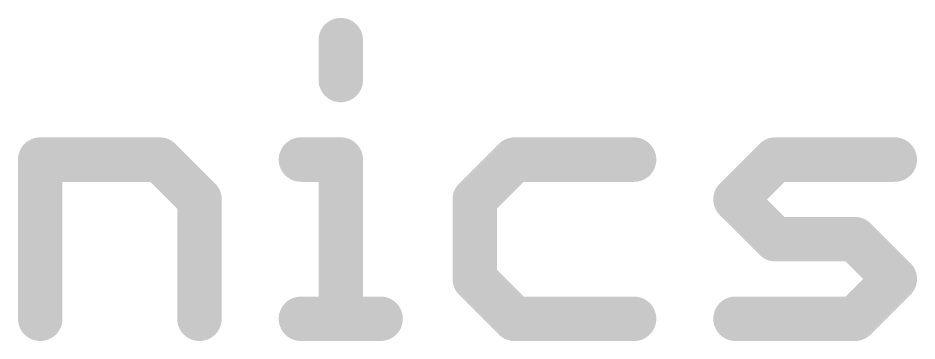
# Model space of a CAD drawing. Extents: x -32 to 75, y -15 to 35.
# Drawn here: x 60.04 to 65.68, y -14.61 to -12.58 of the extents above; entities that cross this region are included whole.
import ezdxf

# ---------------------------------------------------------------- set-up
doc = ezdxf.new("R2010")
doc.units = 0
doc.layers.add('51', color=53, linetype='CONTINUOUS')

msp = doc.modelspace()

# ---------------------------------------------------------------- linework, layer by layer
at = {"layer": '51', "const_width": 0.1397}
for points in [[(62.1336, -12.7154, 1), (61.9939, -12.7154)], [(61.9939, -12.9654, 1), (62.1336, -12.9654)], [(60.2465, -13.4654, 1), (60.1068, -13.4654)], [(60.1767, -13.3955, 1), (60.1767, -13.5352)], [(60.976, -13.416, 1), (60.8772, -13.5148)], [(60.9266, -13.5352, 1), (60.9266, -13.3955)], [(61.8138, -13.3955, 1), (61.8138, -13.5352)], [(62.1336, -13.4654, 1), (61.9939, -13.4654)], [(62.0638, -13.5352, 1), (62.0638, -13.3955)], [(63.1552, -13.3955, 1), (63.1552, -13.5352)], [(63.2046, -13.5148, 1), (63.1058, -13.416)], [(63.9052, -13.5352, 1), (63.9052, -13.3955)], [(64.7924, -13.3955, 1), (64.7924, -13.5352)], [(64.8418, -13.5148, 1), (64.743, -13.416)], [(65.5423, -13.5352, 1), (65.5423, -13.3955)], [(61.2464, -13.7154, 1), (61.1067, -13.7154)], [(61.1272, -13.7648, 1), (61.226, -13.666)], [(62.9751, -13.7154, 1), (62.8354, -13.7154)], [(62.8559, -13.666, 1), (62.9546, -13.7648)], [(64.5918, -13.666, 1), (64.493, -13.7648)], [(64.493, -13.666, 1), (64.5918, -13.7648)], [(64.7924, -13.8955, 1), (64.7924, -14.0352)], [(65.3417, -13.9159, 1), (65.243, -14.0147)], [(65.2923, -14.0352, 1), (65.2923, -13.8955)], [(64.743, -14.0147, 1), (64.8418, -13.9159)], [(62.9546, -14.1659, 1), (62.8559, -14.2647)], [(65.5917, -14.2647, 1), (65.4929, -14.1659)], [(65.4929, -14.2647, 1), (65.5917, -14.1659)], [(62.8354, -14.2153, 1), (62.9751, -14.2153)], [(61.8138, -14.3955, 1), (61.8138, -14.5352)], [(62.3138, -14.5352, 1), (62.3138, -14.3955)], [(63.1552, -14.3955, 1), (63.1552, -14.5352)], [(63.9052, -14.5352, 1), (63.9052, -14.3955)], [(64.5424, -14.3955, 1), (64.5424, -14.5352)], [(65.2923, -14.5352, 1), (65.2923, -14.3955)], [(63.1058, -14.5147, 1), (63.2046, -14.4159)], [(65.243, -14.4159, 1), (65.3417, -14.5147)], [(60.1068, -14.4653, 1), (60.2465, -14.4653)], [(61.1067, -14.4653, 1), (61.2464, -14.4653)], [(61.9939, -14.4653, 1), (62.1336, -14.4653)]]:
    msp.add_lwpolyline(points, format="xyb", dxfattribs=at)
at = {"layer": '51', "const_width": 0.2794}
for points in [[(62.0638, -12.7154), (62.0638, -12.9654)], [(60.1767, -14.4653), (60.1767, -13.4654)], [(60.1767, -13.4654), (60.9266, -13.4654)], [(60.9266, -13.4654), (61.1766, -13.7154)], [(61.8138, -13.4654), (62.0638, -13.4654)], [(62.0638, -13.4654), (62.0638, -14.4653)], [(63.1552, -13.4654), (62.9053, -13.7154)], [(63.9052, -13.4654), (63.1552, -13.4654)], [(64.5424, -13.7154), (64.7924, -13.4654)], [(64.7924, -13.4654), (65.5423, -13.4654)], [(61.1766, -13.7154), (61.1766, -14.4653)], [(62.9053, -13.7154), (62.9053, -14.2153)], [(64.7924, -13.9653), (64.5424, -13.7154)], [(65.2923, -13.9653), (64.7924, -13.9653)], [(65.5423, -14.2153), (65.2923, -13.9653)], [(62.9053, -14.2153), (63.1552, -14.4653)], [(65.2923, -14.4653), (65.5423, -14.2153)], [(61.8138, -14.4653), (62.3138, -14.4653)], [(63.1552, -14.4653), (63.9052, -14.4653)], [(64.5424, -14.4653), (65.2923, -14.4653)]]:
    msp.add_lwpolyline(points, dxfattribs=at)

doc.saveas('drawing.dxf')
